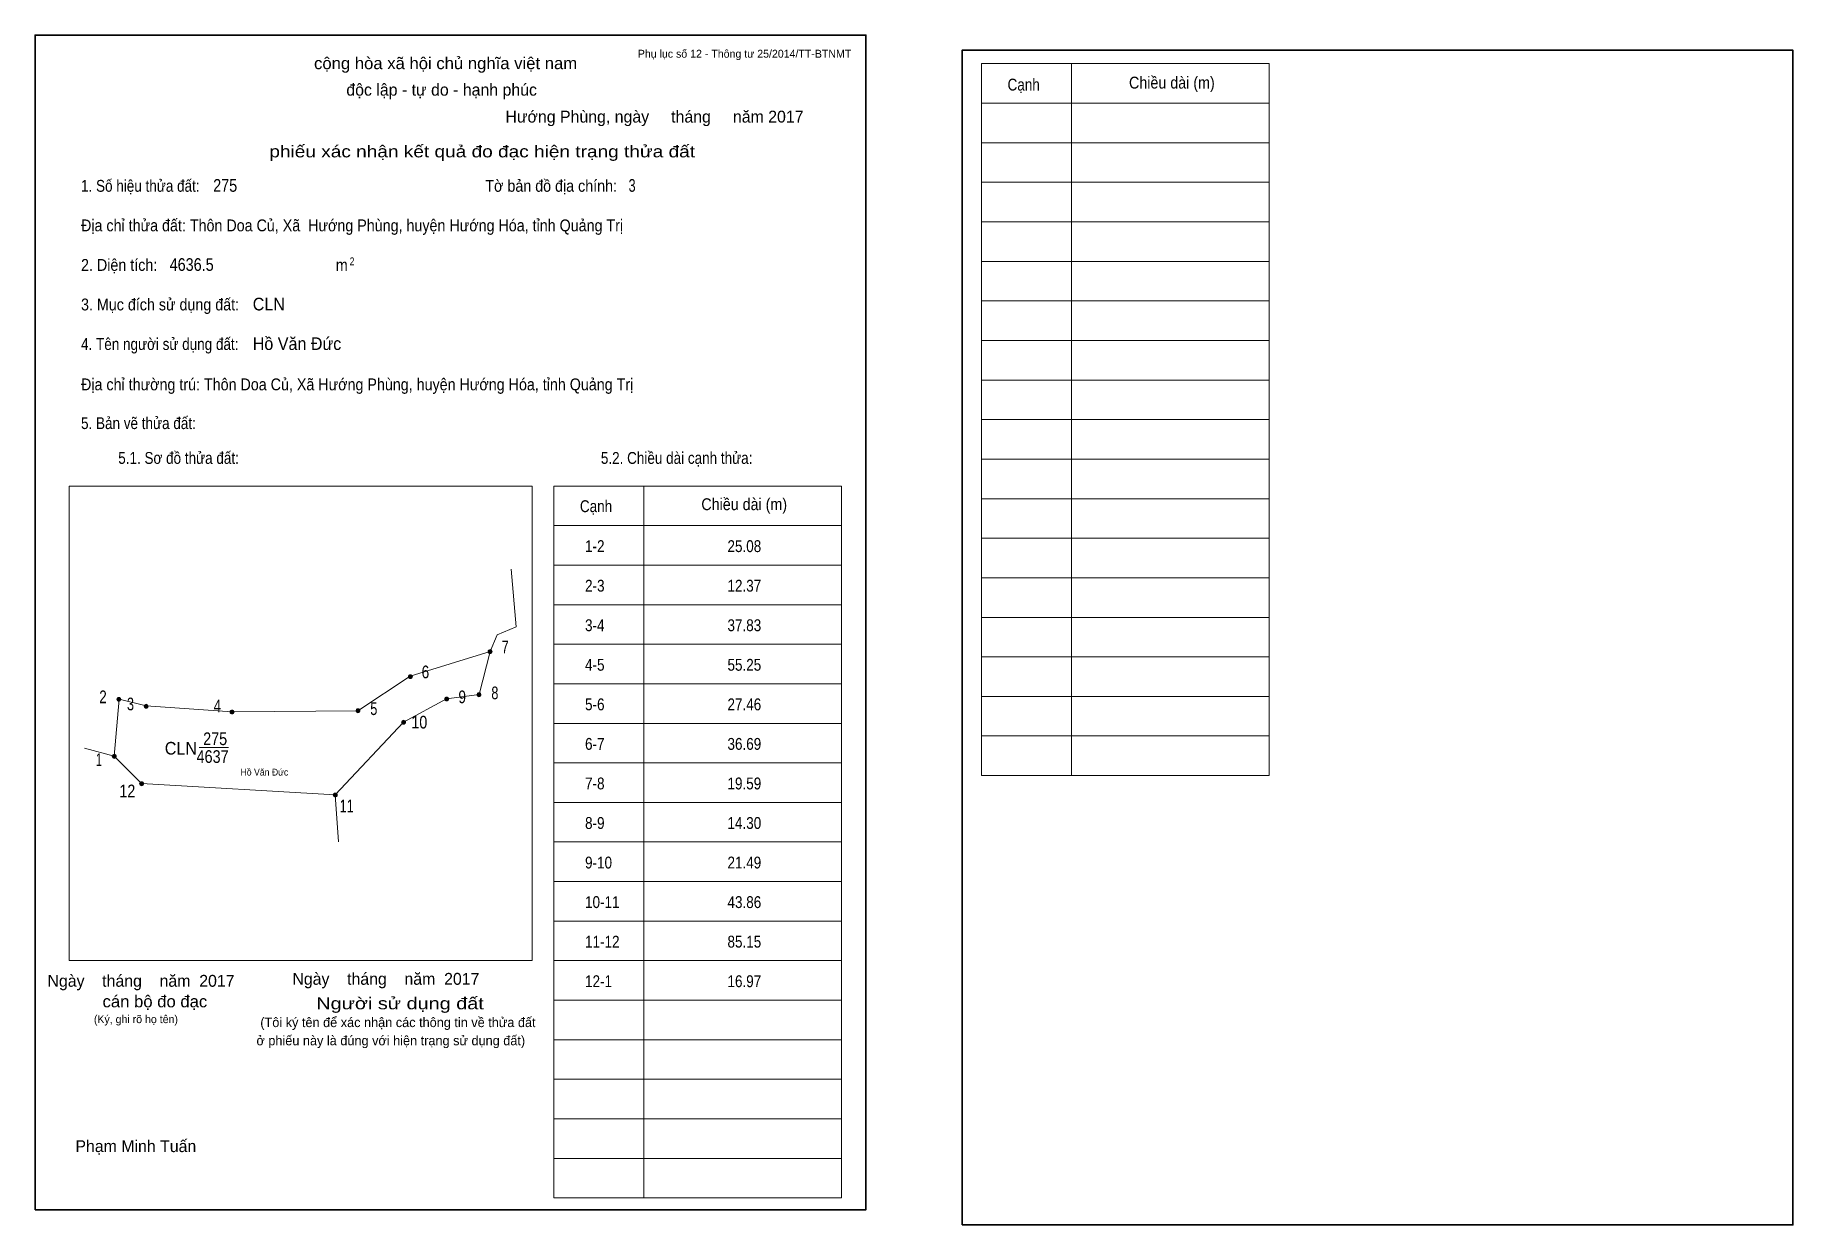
# Model space of a CAD drawing. Header units: centimetres. Extents: x 0 to 44.4, y -0.4 to 29.7.
import ezdxf
from ezdxf.enums import TextEntityAlignment as Align

# ---------------------------------------------------------------- set-up
doc = ezdxf.new("R2010")
doc.units = ezdxf.units.CM
doc.header["$LTSCALE"] = 0.12
for name, color, linetype in [('2', 7, 'Continuous'), ('30', 7, 'Continuous'), ('34', 7, 'Continuous')]:
    doc.layers.add(name, color=color, linetype=linetype)
for name, color, linetype, lineweight in [('32', 7, 'Continuous', 13), ('33', 7, 'Continuous', 13), ('6', 7, 'Continuous', 13), ('63', 7, 'Continuous', 13)]:
    doc.layers.add(name, color=color, linetype=linetype, lineweight=lineweight)

msp = doc.modelspace()

# ---------------------------------------------------------------- hatches: boundary and pattern name
at = {"layer": '32'}
for points in [[(11.55, 14.1136, 1), (11.45, 14.1136, 1)], [(9.5348, 13.4803, 1), (9.4348, 13.4803, 1)], [(2.1652, 12.9045, 1), (2.0652, 12.9045, 1)], [(10.452, 12.9149, 1), (10.352, 12.9149, 1)], [(11.2685, 13.0214, 1), (11.1685, 13.0214, 1)], [(2.8561, 12.7318, 1), (2.7561, 12.7318, 1)], [(5.0295, 12.5873, 1), (4.9295, 12.5873, 1)], [(8.2106, 12.6167, 1), (8.1106, 12.6167, 1)], [(9.3621, 12.3288, 1), (9.2621, 12.3288, 1)], [(2.05, 11.4652, 1), (1.95, 11.4652, 1)], [(2.7409, 10.7742, 1), (2.6409, 10.7742, 1)], [(7.6348, 10.4864, 1), (7.5348, 10.4864, 1)]]:
    msp.add_hatch(color=256, dxfattribs=at).paths.add_polyline_path(points)

# ---------------------------------------------------------------- linework, layer by layer
for centre in [(11.5, 14.1136), (9.4848, 13.4803), (2.1152, 12.9045), (10.402, 12.9149), (11.2185, 13.0214), (2.8061, 12.7318), (4.9795, 12.5873), (8.1606, 12.6167), (9.3121, 12.3288), (2, 11.4652), (2.6909, 10.7742), (7.5848, 10.4864)]:
    msp.add_circle(centre, 0.05, dxfattribs=at)
at = {"layer": '33'}
msp.add_line((4.15, 11.69), (4.89, 11.69), dxfattribs=at)
at = {"layer": '6'}
for p, q in [((11.5, 14.12), (11.22, 13.03)), ((2.12, 12.91), (2.81, 12.74)), ((7.58, 10.49), (7.67, 9.3))]:
    msp.add_line(p, q, dxfattribs=at)
for points in [[(11.5, 14.12), (11.68, 14.54), (12.16, 14.74), (12.03, 16.2)], [(11.5, 14.12), (9.48, 13.49), (8.16, 12.62), (4.98, 12.59), (2.81, 12.74)], [(1.25, 11.67), (2, 11.47), (2.12, 12.91)], [(7.58, 10.49), (9.31, 12.33), (10.4, 12.92), (11.22, 13.03)], [(7.58, 10.49), (2.69, 10.78), (2, 11.47)]]:
    msp.add_lwpolyline(points, dxfattribs=at)
at = {"layer": '63'}
for p, q in [((23.92, 28.98), (31.19, 28.98)), ((23.92, 10.98), (23.92, 28.98)), ((26.2, 10.98), (26.2, 28.98)), ((31.19, 10.98), (31.19, 28.98)), ((23.92, 27.98), (31.19, 27.98)), ((23.92, 26.98), (31.19, 26.98)), ((23.92, 25.98), (31.19, 25.98)), ((23.92, 24.98), (31.19, 24.98)), ((23.92, 23.98), (31.19, 23.98)), ((23.92, 22.98), (31.19, 22.98)), ((23.92, 21.98), (31.19, 21.98)), ((23.92, 20.98), (31.19, 20.98)), ((23.92, 19.98), (31.19, 19.98)), ((23.92, 18.98), (31.19, 18.98)), ((0.86, 18.3), (12.56, 18.3)), ((0.86, 6.3), (0.86, 18.3)), ((12.56, 6.3), (12.56, 18.3)), ((13.11, 18.3), (20.38, 18.3)), ((13.11, 0.3), (13.11, 18.3)), ((15.39, 0.3), (15.39, 18.3)), ((20.38, 0.3), (20.38, 18.3)), ((23.92, 17.98), (31.19, 17.98)), ((13.11, 17.3), (20.38, 17.3)), ((23.92, 16.98), (31.19, 16.98)), ((13.11, 16.3), (20.38, 16.3)), ((23.92, 15.98), (31.19, 15.98)), ((13.11, 15.3), (20.38, 15.3)), ((23.92, 14.98), (31.19, 14.98)), ((13.11, 14.3), (20.38, 14.3)), ((23.92, 13.98), (31.19, 13.98)), ((13.11, 13.3), (20.38, 13.3)), ((23.92, 12.98), (31.19, 12.98)), ((13.11, 12.3), (20.38, 12.3)), ((23.92, 11.98), (31.19, 11.98)), ((13.11, 11.3), (20.38, 11.3)), ((23.92, 10.98), (31.19, 10.98)), ((13.11, 10.3), (20.38, 10.3)), ((13.11, 9.3), (20.38, 9.3)), ((13.11, 8.3), (20.38, 8.3)), ((13.11, 7.3), (20.38, 7.3)), ((0.86, 6.3), (12.56, 6.3)), ((13.11, 6.3), (20.38, 6.3)), ((13.11, 5.3), (20.38, 5.3)), ((13.11, 4.3), (20.38, 4.3)), ((13.11, 3.3), (20.38, 3.3)), ((13.11, 2.3), (20.38, 2.3)), ((13.11, 1.3), (20.38, 1.3)), ((13.11, 0.3), (20.38, 0.3))]:
    msp.add_line(p, q, dxfattribs=at)
at = {"layer": '63', "lineweight": 35}
for points in [[(0, 0), (0, 29.7), (21, 29.7), (21, 0)], [(23.43, -0.38), (23.43, 29.32), (44.43, 29.32), (44.43, -0.38)]]:
    msp.add_lwpolyline(points, close=True, dxfattribs=at)

# ---------------------------------------------------------------- texts
at = {"layer": '2', "width": 0.95}
msp.add_text('Hồ Văn Đức', height=0.1727, dxfattribs=at).set_placement((5.795, 10.98), align=Align.CENTER)
at = {"layer": '30', "width": 0.85}
for s, p in [('1-2', (13.9, 16.63)), ('25.08', (17.5, 16.63)), ('2-3', (13.9, 15.63)), ('12.37', (17.5, 15.63)), ('3-4', (13.9, 14.63)), ('37.83', (17.5, 14.63)), ('4-5', (13.9, 13.63)), ('55.25', (17.5, 13.63)), ('5-6', (13.9, 12.63)), ('27.46', (17.5, 12.63)), ('6-7', (13.9, 11.63)), ('36.69', (17.5, 11.63)), ('7-8', (13.9, 10.63)), ('19.59', (17.5, 10.63)), ('8-9', (13.9, 9.63)), ('14.30', (17.5, 9.63)), ('9-10', (13.9, 8.63)), ('21.49', (17.5, 8.63)), ('10-11', (13.9, 7.63)), ('43.86', (17.5, 7.63)), ('11-12', (13.9, 6.63)), ('85.15', (17.5, 6.63)), ('12-1', (13.9, 5.63)), ('16.97', (17.5, 5.63))]:
    msp.add_text(s, height=0.3, dxfattribs=at).set_placement(p)
at = {"layer": '32'}
for s, width, p in [('7', 0.75, (11.88, 14.07)), ('6', 0.8, (9.865, 13.44)), ('2', 0.8, (1.715, 12.81)), ('3', 0.75, (2.41, 12.63)), ('4', 0.8, (4.605, 12.58)), ('9', 0.8, (10.795, 12.81)), ('8', 0.75, (11.62, 12.91)), ('5', 0.75, (8.56, 12.51)), ('10', 0.85, (9.71, 12.17)), ('1', 0.65, (1.61, 11.22)), ('12', 0.85, (2.33, 10.43)), ('11', 0.75, (7.875, 10.05))]:
    msp.add_text(s, height=0.32, dxfattribs=dict(at, width=width)).set_placement(p, align=Align.CENTER)
at = {"layer": '33', "width": 0.85}
for s, p in [('275', (4.55, 11.75)), ('4637', (4.485, 11.3))]:
    msp.add_text(s, height=0.32, dxfattribs=at).set_placement(p, align=Align.CENTER)
at = {"layer": '33', "width": 0.95}
msp.add_text('CLN', height=0.32, dxfattribs=at).set_placement((4.09, 11.51), align=Align.RIGHT)
at = {"layer": '34'}
for s, width, p in [('275', 0.85, (4.5, 25.74)), ('3', 0.75, (15, 25.74)), ('4636.5', 0.85, (3.4, 23.74)), ('CLN', 0.95, (5.5, 22.74)), ('Hồ Văn Đức', 0.95, (5.5, 21.74))]:
    msp.add_text(s, height=0.32, dxfattribs=dict(at, width=width)).set_placement(p)
at = {"layer": '63'}
for s, height, p in [('Phụ lục số 12 - Thông tư 25/2014/TT-BTNMT', 0.2, (20.63, 29.13)), ('Ngày    tháng    năm  2017', 0.3, (5.04, 5.64)), ('Ngày    tháng    năm  2017', 0.3, (11.23, 5.69)), ('(Ký, ghi rõ họ tên)', 0.2, (3.61, 4.72))]:
    msp.add_text(s, height=height, dxfattribs=at).set_placement(p, align=Align.RIGHT)
at = {"layer": '63', "width": 1.05}
msp.add_text('cộng hòa xã hội chủ nghĩa việt nam', height=0.3, dxfattribs=at).set_placement((10.375, 28.84), align=Align.CENTER)
at = {"layer": '63'}
for s, height, p in [('độc lập - tự do - hạnh phúc', 0.3, (10.275, 28.17)), ('Hướng Phùng, ngày     tháng     năm 2017', 0.3, (15.655, 27.49)), ('(Tôi ký tên để xác nhận các thông tin về thửa đất ', 0.24, (9.215, 4.62)), ('ở phiếu này là đúng với hiện trạng sử dụng đất)', 0.24, (8.99, 4.16)), ('Phạm Minh Tuấn', 0.3, (2.545, 1.46))]:
    msp.add_text(s, height=height, dxfattribs=at).set_placement(p, align=Align.CENTER)
for s, height, width, p in [('Cạnh', 0.3, 0.85, (24.58, 28.3)), ('Chiều dài (m)', 0.3, 0.9, (27.65, 28.35)), ('1. Số hiệu thửa đất:', 0.3, 0.85, (1.16, 25.74)), ('Tờ bản đồ địa chính:', 0.3, 0.9, (11.38, 25.74)), ('Địa chỉ thửa đất: Thôn Doa Củ, Xã  Hướng Phùng, huyện Hướng Hóa, tỉnh Quảng Trị', 0.3, 0.9, (1.16, 24.74)), ('2. Diện tích:', 0.3, 0.9, (1.16, 23.74)), ('2', 0.2, 0.8, (7.95, 23.88)), ('m', 0.3, 0.9, (7.6, 23.74)), ('3. Mục đích sử dụng đất:', 0.3, 0.9, (1.16, 22.74)), ('4. Tên người sử dụng đất:', 0.3, 0.85, (1.16, 21.74)), ('Địa chỉ thường trú: Thôn Doa Củ, Xã Hướng Phùng, huyện Hướng Hóa, tỉnh Quảng Trị', 0.3, 0.9, (1.16, 20.72)), ('5. Bản vẽ thửa đất:', 0.3, 0.85, (1.16, 19.74)), ('5.1. Sơ đồ thửa đất:', 0.3, 0.85, (2.1, 18.86)), ('5.2. Chiều dài cạnh thửa:', 0.3, 0.85, (14.3, 18.86)), ('Cạnh', 0.3, 0.85, (13.77, 17.64)), ('Chiều dài (m)', 0.3, 0.9, (16.84, 17.69))]:
    msp.add_text(s, height=height, dxfattribs=dict(at, width=width)).set_placement(p)
for s, width, p in [('phiếu xác nhận kết quả đo đạc hiện trạng thửa đất', 1.2, (16.68, 26.61)), ('cán bộ đo đạc', 1.05, (4.35, 5.12)), ('Người sử dụng đất', 1.25, (11.34, 5.07))]:
    msp.add_text(s, height=0.3, dxfattribs=dict(at, width=width)).set_placement(p, align=Align.RIGHT)

doc.saveas('drawing.dxf')
